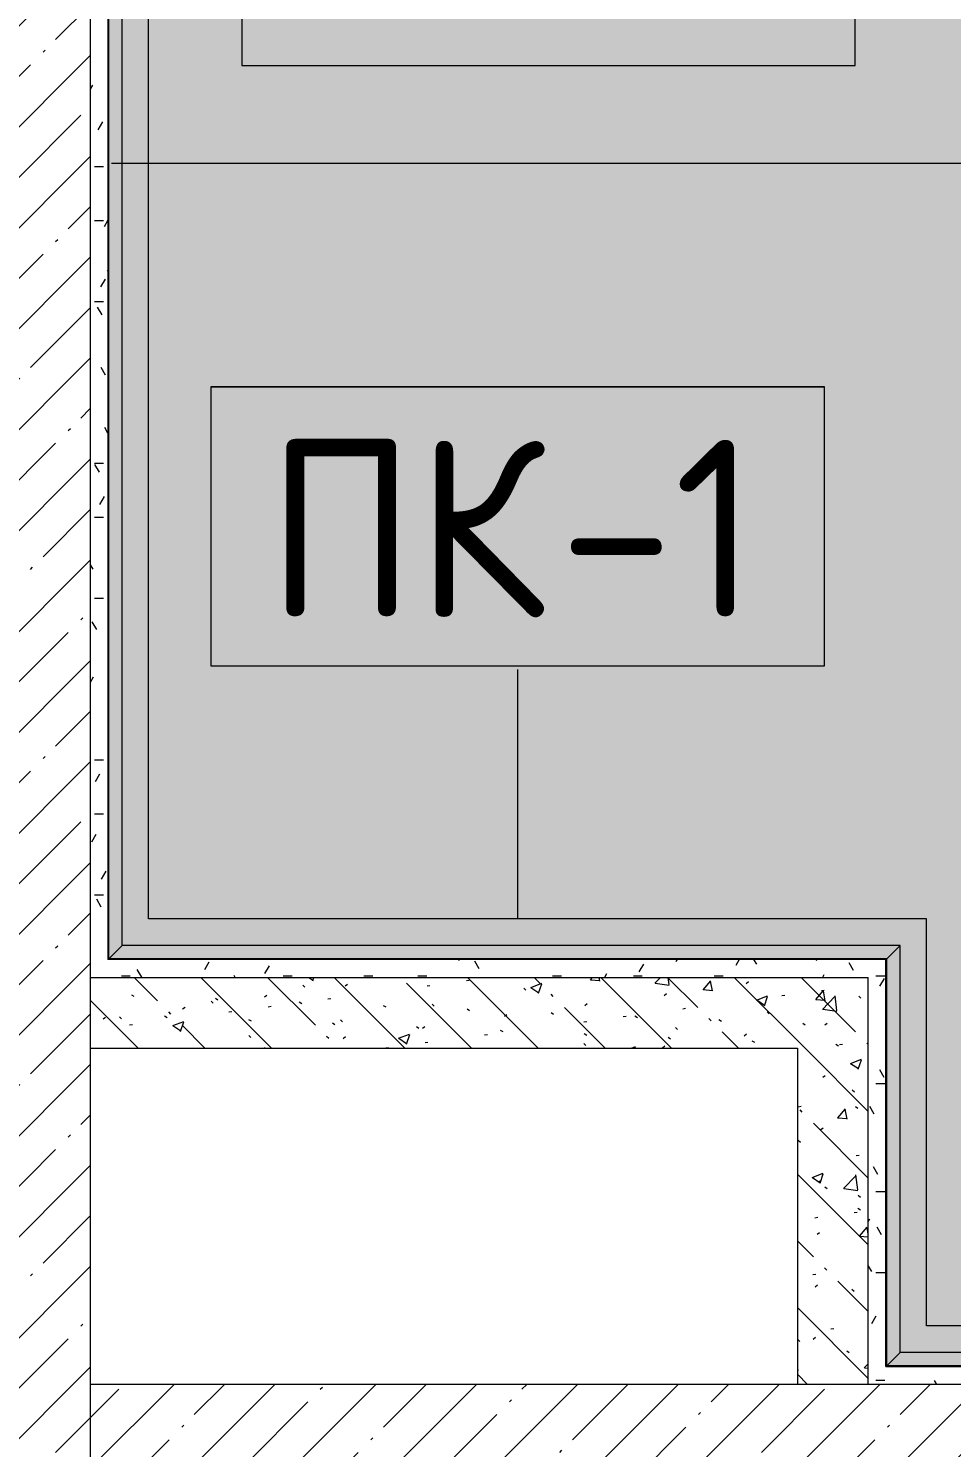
# Model space of a CAD drawing. Header units: millimetres. Extents: x 81633 to 280618, y -8553 to 29000.
# Drawn here: x 98650 to 99694, y 13549 to 15153 of the extents above; entities that cross this region are included whole.
import ezdxf

# ---------------------------------------------------------------- set-up
doc = ezdxf.new("R2010")
doc.units = ezdxf.units.MM
doc.linetypes.add('Осевая', pattern=[3175, 635, -476.25, 1587.5, -476.25])
for name, color, linetype, lineweight in [('A-FLOR-PATT', 7, 'Continuous', 9), ('A-GENM-IDEN', 7, 'Continuous', 9), ('A-WALL', 7, 'Continuous', 9), ('I-WALL', 7, 'Continuous', 9), ('Оси-2', 7, 'Осевая', 9)]:
    doc.layers.add(name, color=color, linetype=linetype, lineweight=lineweight)
for name, color, linetype, lineweight, true_color in [('A-GENM-4', 7, 'Continuous', 9, 0x8000ff), ('A-WALL-1', 9, 'Continuous', 9, 0x808080), ('A-WALL-FNSH-1', 9, 'Continuous', 9, 0x808080), ('I-WALL-1', 7, 'Continuous', 9, 0x787878), ('I-WALL-2', 9, 'Continuous', 9, 0x808080)]:
    doc.layers.add(name, color=color, linetype=linetype, lineweight=lineweight, true_color=true_color)
doc.styles.add('GOST Common', font='GOST_Common.ttf', dxfattribs={"height": 200})
pattern_1 = [(45, (0, 0), (-57.024626, 57.024626), []), (45, (57.025, 0), (-57.024626, 57.024626), [100.806, -20.161, 3.353, -16.808])]
pattern_2 = [(135, (0, 0), (-75.43415, -75.43415), [106.68, -17.78, 3.556, -17.78]), (135, (0, 75.39), (-75.43415, -75.43415), []), (50, (0, 0), (127.52922, -11.15758), [13.335, -146.685]), (355, (0, 0), (-24.66966, 133.74002), [10.668, -117.348]), (100.451, (10.63, -0.93), (102.85973, 122.58178), [11.333, -124.663]), (46.184, (0, 35.56), (189.75516, -29.43036), [20.002, -220.027]), (96.636, (15.81, 33.1), (166.1822, 173.1996), [17, -186.995]), (351.184, (0, 35.56), (166.18393, 173.19757), [16.002, -176.022]), (21, (17.78, 26.67), (106.13027, -71.58603), [13.335, -146.685]), (326, (17.78, 26.67), (43.26188, 128.93175), [10.668, -117.348]), (71.451, (26.62, 20.7), (149.39198, 57.34505), [11.333, -124.663]), (37.5, (0, 0), (2.162228, 59.188357), [3.353, -112.573, 3.353, -115.773, -117.792]), (37.5, (0, 0), (2.162228, 59.188357), [-235.052, 3.353, -114.44]), (7.5, (0, 0), (46.773857, 70.126152), [3.353, -64.567, 3.353, -109.906, -44.894]), (7.5, (0, 0), (46.773857, 70.126152), [-181.178, 3.353, -41.542]), (327.5, (-39.65, 0), (94.913671, -4.010093), [3.353, -41.097, 3.353, -135.331, -184.023]), (327.5, (-39.65, 0), (94.913671, -4.010093), [-183.134, 3.353, -180.67]), (317.5, (-57.43, 0), (103.69057, 17.79882), [3.353, -54.432, 3.353, -88.748, -130.683]), (317.5, (-57.43, 0), (103.69057, 17.79882), [-149.885, 3.353, -127.33])]
pattern_3 = [(0, (0, 0), (121.92, 30.48), [10.058, -81.382, 10.058, -81.382, -487.68]), (0, (0, 0), (121.92, 30.48), [-182.88, 10.058, -172.822, 10.058, -81.382, -213.36]), (0, (0, 0), (121.92, 30.48), [-457.2, 10.058, -50.902, 10.058, -142.342]), (120, (45.72, 15.24), (-87.356454, 90.345817), [10.058, -81.382, 10.058, -81.382, -487.68]), (120, (45.72, 15.24), (-87.356454, 90.345817), [-182.88, 10.058, -172.822, 10.058, -81.382, -213.36]), (120, (45.72, 15.24), (-87.356454, 90.345817), [-457.2, 10.058, -50.902, 10.058, -142.342]), (240, (60.96, 76.2), (-34.563546, -120.825817), [10.058, -81.382, 10.058, -81.382, -487.68]), (240, (60.96, 76.2), (-34.563546, -120.825817), [-182.88, 10.058, -172.822, 10.058, -81.382, -213.36]), (240, (60.96, 76.2), (-34.563546, -120.825817), [-457.2, 10.058, -50.902, 10.058, -142.342])]

# ---------------------------------------------------------------- blocks, each defined once
blk = doc.blocks.new('Плинтус - Плинтус керамогранит светло-серый-29857305-План устройства полов 2 этажa в осях 23-33')
at = {"layer": 'A-GENM-4'}
blk.add_hatch(color=256, dxfattribs=at).paths.add_polyline_path([(958, 0), (0, 0), (15, -15), (943, -15)])
for p, q in [((0, 0), (958, 0)), ((0, 0), (15, -15)), ((15, -15), (943, -15)), ((943, -15), (958, 0)), ((45, -45), (913, -45))]:
    blk.add_line(p, q, dxfattribs=at)
blk = doc.blocks.new('Плинтус - Плинтус керамогранит светло-серый-29857306-План устройства полов 2 этажa в осях 23-33')
at = {"layer": 'A-GENM-4'}
blk.add_hatch(color=256, dxfattribs=at).paths.add_polyline_path([(0, 0), (15, -15), (475, -15), (460, 0)])
for p, q in [((0, 0), (460, 0)), ((0, 0), (15, -15)), ((15, -15), (475, -15)), ((475, -15), (460, 0)), ((45, -45), (505, -45))]:
    blk.add_line(p, q, dxfattribs=at)
blk = doc.blocks.new('Плинтус - Плинтус керамогранит светло-серый-32549023-План устройства полов 2 этажa в осях 23-33')
at = {"layer": 'A-GENM-4'}
blk.add_hatch(color=256, dxfattribs=at).paths.add_polyline_path([(0, 0), (-15, -15), (865, -15), (880, 0), (873, 0)])
for p, q in [((0, 0), (-15, -15)), ((-15, -15), (865, -15)), ((0, 0), (880, 0)), ((865, -15), (880, 0)), ((-45, -45), (835, -45))]:
    blk.add_line(p, q, dxfattribs=at)
blk = doc.blocks.new('Плинтус - Плинтус керамогранит светло-серый-29857308-План устройства полов 2 этажa в осях 23-33')
at = {"layer": 'A-GENM-4'}
blk.add_hatch(color=256, dxfattribs=at).paths.add_polyline_path([(0, 0), (15, -15), (2813, -15), (2828, 0), (380.1, 0)])
for p, q in [((0, 0), (2828, 0)), ((0, 0), (15, -15)), ((15, -15), (2813, -15)), ((45, -45), (2783, -45))]:
    blk.add_line(p, q, dxfattribs=at)
blk = doc.blocks.new('Mark Reiling - Mark Reiling-26174330-План устройства полов 2 этажa в осях 23-33')
at = {"layer": 'A-GENM-IDEN'}
for p, q in [((-3.47, 1.49), (-3.47, -1.663)), ((-3.47, 1.49), (3.47, 1.49)), ((3.47, 1.49), (-3.47, 1.49)), ((-3.47, 1.49), (-3.47, -1.663)), ((3.47, -1.663), (3.47, 1.49)), ((3.47, -1.663), (3.47, 1.49)), ((-3.47, -1.663), (3.47, -1.663)), ((-3.47, -1.663), (3.47, -1.663))]:
    blk.add_line(p, q, dxfattribs=at)

msp = doc.modelspace()

# ---------------------------------------------------------------- hatches: boundary and pattern name
at = {"layer": 'A-FLOR-PATT'}
h = msp.add_hatch(color=256, dxfattribs=at)
h.paths.add_polyline_path([(99671.4, 13640), (100580, 13641), (100580, 13920), (100700, 13921), (100700, 14105), (100712, 14105), (100712, 14145), (100720, 14145), (100720, 15115), (99720, 15115), (99720, 15155), (100686, 15155), (100686, 16914), (98756, 16914), (98756, 14116), (99636, 14116), (99636, 13656), (100564, 13656), (100564, 13936), (100684, 13936), (100684, 14100), (100699, 14100), (100699, 13921), (100579, 13920), (100579, 13641), (99621, 13641), (99620, 14101), (98741, 14102.1), (98741, 16929), (98740, 16929), (98741, 14100), (99620, 14100), (99621, 13640), (99636, 13640)])
h.paths.add_polyline_path([(100720, 15155), (100720, 15165), (100712, 15165), (100712, 15205), (100701, 15205), (100701, 15155), (100712, 15155)])
at = {"layer": 'I-WALL'}
h = msp.add_hatch(dxfattribs=at)
h.set_pattern_fill('FP_2', color=256, style=0, pattern_type=2)
h.set_pattern_definition(pattern_1)
h.paths.add_polyline_path([(98720, 13400), (98720, 15610), (98500, 15610), (98500, 13400)])
h = msp.add_hatch(dxfattribs=at)
h.set_pattern_fill('FP_2', color=256, style=0, pattern_type=2)
h.set_pattern_definition(pattern_1)
h.paths.add_polyline_path([(100043.5, 13400), (100600, 13400), (100600, 13620), (98720, 13620), (98720, 13400), (98748, 13400)])
at = {"layer": 'I-WALL-1'}
h = msp.add_hatch(dxfattribs=at)
h.set_pattern_fill('FP_19', color=256, style=0, pattern_type=2)
h.set_pattern_definition(pattern_2)
h.paths.add_polyline_path([(99520, 14000), (99600, 14000), (99600, 14080), (98720, 14080), (98720, 14000), (98748, 14000)])
h = msp.add_hatch(dxfattribs=at)
h.set_pattern_fill('FP_19', color=256, style=0, pattern_type=2)
h.set_pattern_definition(pattern_2)
h.paths.add_polyline_path([(99600, 13620), (99600, 14000), (99520, 14000), (99520, 13620)])
at = {"layer": 'I-WALL-2'}
h = msp.add_hatch(dxfattribs=at)
h.set_pattern_fill('FP_47', color=256, style=0, pattern_type=2)
h.set_pattern_definition(pattern_3)
h.paths.add_polyline_path([(98740, 14080), (98740, 16930), (98720, 16930), (98720, 14080)])
h = msp.add_hatch(dxfattribs=at)
h.set_pattern_fill('FP_47', color=256, style=0, pattern_type=2)
h.set_pattern_definition(pattern_3)
h.paths.add_polyline_path([(99600, 14080), (99620, 14080), (99620, 14100), (98740, 14100), (98740, 14080), (98748, 14080)])
h = msp.add_hatch(dxfattribs=at)
h.set_pattern_fill('FP_47', color=256, style=0, pattern_type=2)
h.set_pattern_definition(pattern_3)
h.paths.add_polyline_path([(99620, 13620), (99620, 14080), (99600, 14080), (99600, 13620)])
h = msp.add_hatch(dxfattribs=at)
h.set_pattern_fill('FP_47', color=256, style=0, pattern_type=2)
h.set_pattern_definition(pattern_3)
h.paths.add_polyline_path([(100447.5, 13620), (100580, 13620), (100580, 13640), (99620, 13640), (99620, 13620), (100043.5, 13620)])

# ---------------------------------------------------------------- linework, layer by layer
at = {"layer": 'A-GENM-IDEN'}
msp.add_line((99203.5, 14146), (99203.5, 14427.8), dxfattribs=at)
at = {"layer": 'A-WALL'}
for p, q in [((98720, 17530), (98720, 13400)), ((98740, 16930), (98740, 14100)), ((98720, 14080), (99600, 14080)), ((99620, 13640), (100447.5, 13640)), ((100600, 13620), (99600, 13620))]:
    msp.add_line(p, q, dxfattribs=at)
at = {"layer": 'A-WALL-1'}
for p, q in [((99620, 14100), (98740, 14100)), ((99620, 13640), (99620, 14100)), ((99600, 13620), (99600, 14080)), ((98720, 14000), (99520, 14000)), ((99520, 14000), (99520, 13620)), ((99600, 13620), (98720, 13620))]:
    msp.add_line(p, q, dxfattribs=at)
at = {"layer": 'A-WALL-FNSH-1'}
for p, q in [((98741, 14100), (98741, 16929)), ((99621, 14101), (98740, 14101)), ((99621, 13641), (99621, 14101)), ((100579, 13641), (99621, 13641))]:
    msp.add_line(p, q, dxfattribs=at)
at = {"layer": 'Оси-2'}
msp.add_line((84932.7, 15000), (122160, 15000), dxfattribs=at)

# ---------------------------------------------------------------- block references
at = {"layer": 'A-GENM-4'}
for name, p, rotation in [('Плинтус - Плинтус керамогранит светло-серый-29857308-План устройства полов 2 этажa в осях 23-33', (98741, 14101), 90), ('Плинтус - Плинтус керамогранит светло-серый-32549023-План устройства полов 2 этажa в осях 23-33', (99621, 14101), 180), ('Плинтус - Плинтус керамогранит светло-серый-29857306-План устройства полов 2 этажa в осях 23-33', (99621, 13641), 90), ('Плинтус - Плинтус керамогранит светло-серый-29857305-План устройства полов 2 этажa в осях 23-33', (100579, 13641), 180)]:
    msp.add_blockref(name, p, dxfattribs=dict(at, rotation=rotation))
at = {"layer": 'A-GENM-IDEN', "xscale": 99.99999999999993, "yscale": 99.99999999999993, "zscale": 99.99999999999993}
for p in [(99238.3, 15276.9), (99203.5, 14598.3)]:
    msp.add_blockref('Mark Reiling - Mark Reiling-26174330-План устройства полов 2 этажa в осях 23-33', p, dxfattribs=at)

# ---------------------------------------------------------------- texts
at = {"layer": 'A-GENM-IDEN', "char_height": 200, "attachment_point": 1, "style": 'GOST Common'}
for s, insert, width in [('ПК', (98919.4, 14687.4), 400.844), ('-1', (99250.1, 14687.4), 296.624)]:
    msp.add_mtext(s, dxfattribs=dict(at, insert=insert, width=width))

doc.saveas('drawing.dxf')
